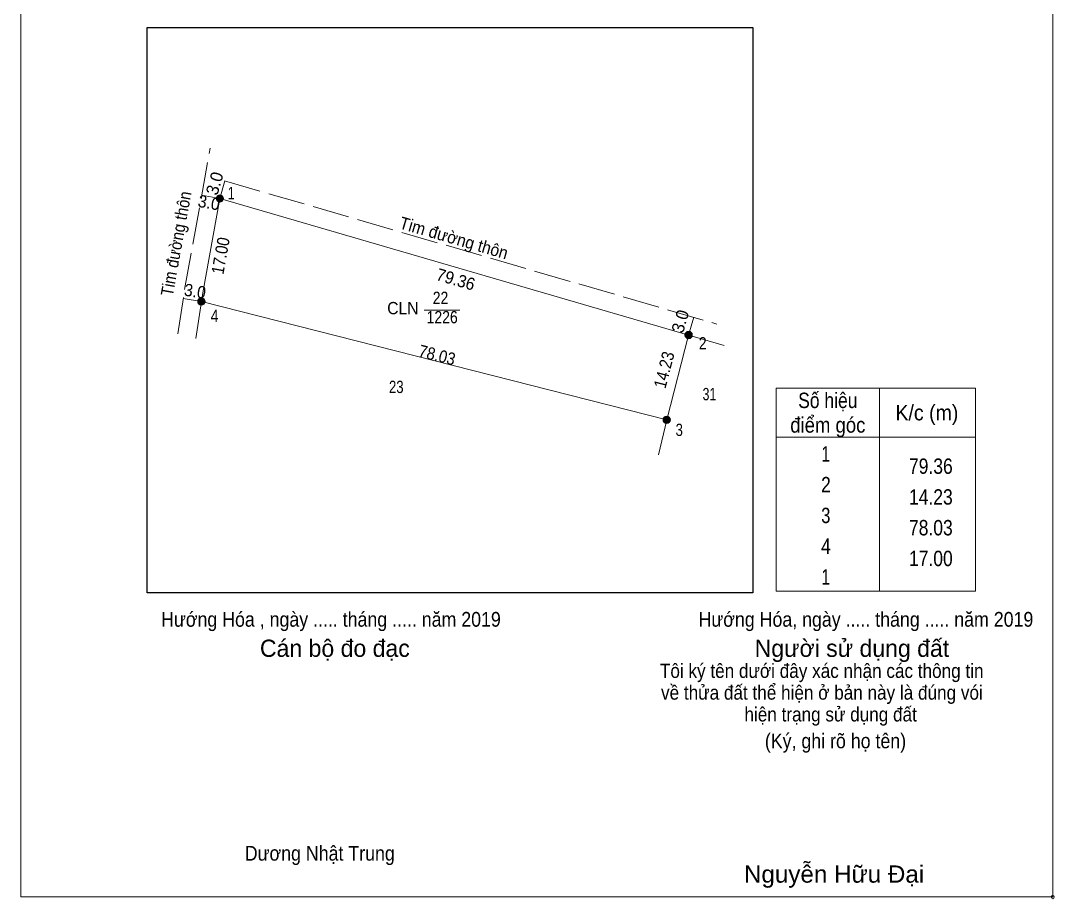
# Model space of a CAD drawing. Header units: metres. Extents: x 547965 to 548720, y 1837746 to 1838002.
# Drawn here: x 547964.9 to 548132.9, y 1837746.2 to 1837889 of the extents above; entities that cross this region are included whole.
import ezdxf
from ezdxf.enums import TextEntityAlignment as Align

# ---------------------------------------------------------------- set-up
doc = ezdxf.new("R2010")
doc.units = ezdxf.units.M
doc.header["$PDMODE"] = 32
doc.header["$PDSIZE"] = 0.5
doc.linetypes.add('LONG_DASHED', pattern=[7.5, 6, -1.5])
doc.linetypes.add('MEDIUM_DASHED', pattern=[4.5, 3, -1.5])
for name, color, linetype, lineweight in [('1', 7, 'MEDIUM_DASHED', 13), ('10', 7, 'Continuous', 13), ('23', 7, 'LONG_DASHED', 13), ('63', 7, 'Continuous', 13), ('7', 7, 'Continuous', 13)]:
    doc.layers.add(name, color=color, linetype=linetype, lineweight=lineweight)

msp = doc.modelspace()

# ---------------------------------------------------------------- hatches: boundary and pattern name
at = {"layer": '63'}
for points in [[(547997.9, 1837860.1, 1), (547996.7, 1837860.1, 1)], [(547994.91, 1837843.37, 1), (547993.71, 1837843.37, 1)], [(548074.09, 1837837.91, 1), (548072.89, 1837837.91, 1)], [(548070.53, 1837824.13, 1), (548069.33, 1837824.13, 1)]]:
    msp.add_hatch(color=256, dxfattribs=at).paths.add_polyline_path(points)

# ---------------------------------------------------------------- linework, layer by layer
at = {"layer": '10'}
msp.add_line((548069.93, 1837824.13), (548068.59, 1837818.44), dxfattribs=at)
msp.add_lwpolyline([(548073.48, 1837837.91), (548069.93, 1837824.13), (547994.31, 1837843.37)], dxfattribs=at)
at = {"layer": '23'}
for p, q in [((547998.06, 1837862.99), (548078.06, 1837839.7)), ((547994.53, 1837844.77), (547994.31, 1837843.37))]:
    msp.add_line(p, q, dxfattribs=at)
at = {"layer": '23', "linetype": 'Continuous'}
for p, q in [((547994.53, 1837844.77), (547997.3, 1837860.1)), ((547997.3, 1837860.1), (548079.27, 1837836.23)), ((547993.38, 1837837.37), (547994.31, 1837843.37))]:
    msp.add_line(p, q, dxfattribs=at)
at = {"layer": '23'}
msp.add_lwpolyline([(547990.47, 1837838.1), (547991.58, 1837845.3), (547995.73, 1837868.28)], dxfattribs=at)
at = {"layer": '63'}
for p, q in [((547998.14, 1837862.97), (547997.3, 1837860.1)), ((547994.35, 1837860.63), (547997.3, 1837860.1)), ((547991.35, 1837843.83), (547994.31, 1837843.37)), ((548030.5, 1837841.97), (548036.29, 1837841.97)), ((548074.33, 1837840.79), (548073.49, 1837837.91)), ((548104.51, 1837829.29), (548104.51, 1837796.29)), ((548104.51, 1837829.29), (548104.51, 1837796.29)), ((548087.71, 1837821.29), (548120.11, 1837821.29))]:
    msp.add_line(p, q, dxfattribs=at)
msp.add_lwpolyline([(548087.71, 1837829.29), (548120.11, 1837829.29), (548120.11, 1837796.29), (548087.71, 1837796.29)], close=True, dxfattribs=at)
for centre in [(547997.3, 1837860.1), (547994.31, 1837843.37), (548073.49, 1837837.91), (548069.93, 1837824.13)]:
    msp.add_circle(centre, 0.6, dxfattribs=at)
at = {"layer": '7'}
msp.add_lwpolyline([(547964.94, 1837978.55), (548132.67, 1837978.55), (548132.67, 1837746.55), (547964.94, 1837746.55)], close=True, dxfattribs=at)
msp.add_lwpolyline([(547964.94, 1837978.55), (548132.67, 1837978.55), (548132.67, 1837746.55), (547964.94, 1837746.55)], close=True, dxfattribs=at)
at = {"layer": '7', "lineweight": 25}
msp.add_lwpolyline([(547985.5, 1837887.91), (548083.9, 1837887.91), (548083.9, 1837795.99), (547985.5, 1837795.99)], close=True, dxfattribs=at)
msp.add_lwpolyline([(547985.5, 1837887.91), (548083.9, 1837887.91), (548083.9, 1837795.99), (547985.5, 1837795.99)], close=True, dxfattribs=at)
at = {"layer": '7'}
msp.add_point((548132.67, 1837746.55), dxfattribs=at)

# ---------------------------------------------------------------- texts
at = {"layer": '1'}
for s, width, p in [('22', 0.85, (548033.17, 1837842.96)), ('CLN', 0.95, (548027.05, 1837841.29)), ('1226', 0.85, (548033.44, 1837839.82))]:
    msp.add_text(s, height=2, dxfattribs=dict(at, width=width)).set_placement(p, align=Align.CENTER)
for s, height, width, p in [('Hướng Hóa , ngày ..... tháng ..... năm 2019', 2.4, 0.9, (547987.76, 1837790.49)), ('Dương Nhật Trung', 2.4, 0.9, (548001.36, 1837752.46)), ('Nguyễn Hữu Đại', 2.8, 1.05, (548082.48, 1837748.88))]:
    msp.add_text(s, height=height, dxfattribs=dict(at, width=width)).set_placement(p)
at = {"layer": '63'}
for rotation, p in [(73.686, (547997.42, 1837862.29)), (73.74, (548073.09, 1837839.86))]:
    msp.add_text('3.0', height=2, rotation=rotation, dxfattribs=at).set_placement(p, align=Align.CENTER)
for s, rotation, width, p in [('Tim đường thôn', 79.763, 0.9, (547991.18, 1837852.6)), ('3.0', 349.815, 0.95, (547995.37, 1837858.46)), ('Tim đường thôn', 343.768, 0.95, (548035.06, 1837852.74)), ('17.00', 79.867, 0.9, (547998.41, 1837850.63)), ('79.36', 343.762, 0.95, (548035.37, 1837846)), ('3.0', 351.167, 0.95, (547993.13, 1837844.06)), ('78.03', 345.725, 0.9, (548032.37, 1837833.69)), ('14.23', 75.515, 0.9, (548070.47, 1837832))]:
    msp.add_text(s, height=2, rotation=rotation, dxfattribs=dict(at, width=width)).set_placement(p, align=Align.CENTER)
for s, height, width, p in [(' 1', 2, 0.75, (547999.71, 1837859.99)), (' 4', 2, 0.85, (547997.08, 1837840.02)), (' 2', 2, 0.85, (548076.41, 1837835.57)), (' 3', 2, 0.8, (548072.56, 1837821.5)), ('79.36', 2.5, 0.85, (548116.41, 1837815.34)), ('14.23', 2.5, 0.85, (548116.41, 1837810.34)), ('78.03', 2.5, 0.85, (548116.41, 1837805.34)), ('17.00', 2.5, 0.85, (548116.41, 1837800.34))]:
    msp.add_text(s, height=height, dxfattribs=dict(at, width=width)).set_placement(p, align=Align.RIGHT)
for s, height, width, p in [('23', 2, 0.8, (548025.98, 1837828.48)), ('31', 2, 0.75, (548076.87, 1837827.31)), ('Số hiệu', 2.5, 0.85, (548096.11, 1837826.04)), ('K/c (m)', 2.5, 0.95, (548112.21, 1837824.04)), ('điểm góc', 2.5, 0.9, (548096.11, 1837822.04)), (' 1', 2.5, 0.75, (548095.41, 1837817.34)), (' 2', 2.5, 0.85, (548095.41, 1837812.34)), (' 3', 2.5, 0.8, (548095.41, 1837807.34)), (' 4', 2.5, 0.85, (548095.41, 1837802.34)), (' 1', 2.5, 0.75, (548095.41, 1837797.34))]:
    msp.add_text(s, height=height, dxfattribs=dict(at, width=width)).set_placement(p, align=Align.CENTER)
at = {"layer": '7', "width": 0.9}
for s, p in [('Hướng Hóa, ngày ..... tháng ..... năm 2019', (548075.1, 1837790.49)), ('(Ký, ghi rõ họ tên)', (548085.88, 1837770.73)), ('(Ký, ghi rõ họ tên)', (548085.88, 1837770.73))]:
    msp.add_text(s, height=2.4, dxfattribs=at).set_placement(p)
at = {"layer": '7'}
for s, p in [('Cán bộ đo đạc', (548003.82, 1837785.59)), ('Cán bộ đo đạc', (548003.82, 1837785.59)), ('Người sử dụng đất', (548084.22, 1837785.59)), ('Người sử dụng đất', (548084.22, 1837785.59))]:
    msp.add_text(s, height=2.8, dxfattribs=at).set_placement(p)
at = {"layer": '7', "width": 0.9}
for s, p in [('Tôi ký tên dưới đây xác nhận các thông tin', (548095.12, 1837782.17)), ('Tôi ký tên dưới đây xác nhận các thông tin', (548095.12, 1837782.17)), ('về thửa đất thể hiện ở bản này là đúng vói', (548095.15, 1837778.63)), ('về thửa đất thể hiện ở bản này là đúng vói', (548095.15, 1837778.63)), ('hiện trạng sử dụng đất', (548096.57, 1837775.09)), ('hiện trạng sử dụng đất', (548096.57, 1837775.09))]:
    msp.add_text(s, height=2.313, dxfattribs=at).set_placement(p, align=Align.CENTER)
at = {"layer": '7'}
msp.add_text('.', height=0.8, dxfattribs=at).set_placement((548132.69, 1837746.17), align=Align.CENTER)
msp.add_text('.', height=0.8, dxfattribs=at).set_placement((548132.69, 1837746.17), align=Align.CENTER)

doc.saveas('drawing.dxf')
